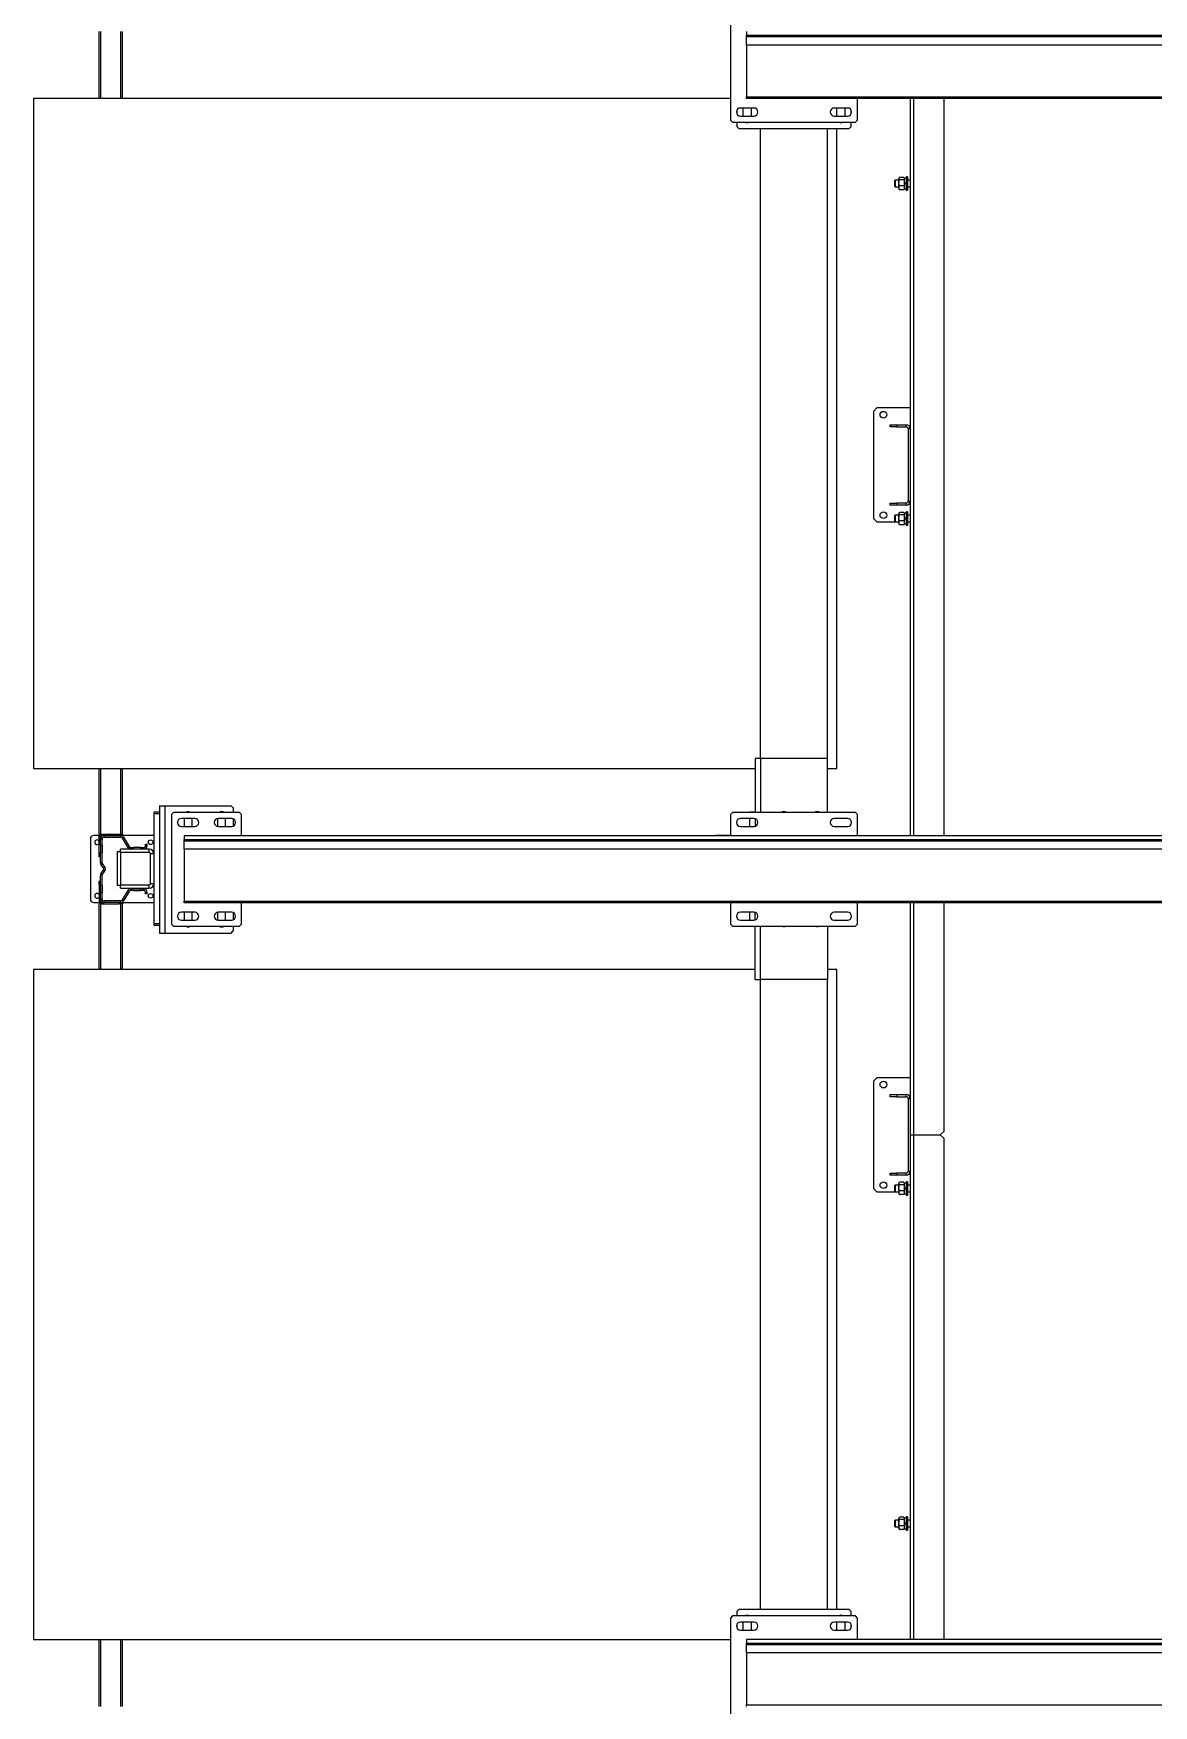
# Model space of a CAD drawing. Header units: millimetres. Extents: x 6622 to 532820, y 3370 to 359312.
# Drawn here: x 461300 to 462973, y 276041 to 278537 of the extents above; entities that cross this region are included whole.
import ezdxf

# ---------------------------------------------------------------- set-up
doc = ezdxf.new("R2010")
doc.units = ezdxf.units.MM

# ---------------------------------------------------------------- blocks, each defined once
blk = doc.blocks.new('A$C6F3A12F4')
at = {"color": 2, "linetype": 'Continuous', "lineweight": 25}
for p, q in [((37285.7, 3475), (37285.7, 225)), ((37291.1, 225), (37291.1, 3475)), ((37293.7, 3475), (37293.7, 225)), ((37305.7, 3475), (37305.7, 225)), ((37383.1, 225), (37383.1, 3475)), ((37385.7, 3475), (37385.7, 225)), ((36090.6, 1065), (36090.6, 2635)), ((36093.2, 2635), (36093.2, 1065)), ((36105.2, 2635), (36105.2, 1065)), ((36182.6, 1065), (36182.6, 2635)), ((36185.2, 2635), (36185.2, 1065)), ((38485.2, 2635), (38485.2, 1065)), ((38490.6, 1065), (38490.6, 2635)), ((38493.2, 2635), (38493.2, 1065)), ((38505.2, 2635), (38505.2, 1065)), ((38582.6, 1065), (38582.6, 2635)), ((36185.2, 1359.5), (37285.7, 1359.5)), ((37385.7, 1359.5), (37727, 1359.5)), ((37732, 1354.5), (37727, 1359.5)), ((37737, 1359.5), (37732, 1354.5)), ((37732, 1314.5), (37732, 1354.5)), ((37737, 1359.5), (38485.2, 1359.5)), ((36185.2, 1314.5), (37285.7, 1314.5)), ((36185.2, 1309.5), (36678, 1309.5)), ((36302, 1305.5), (36302, 1303.5)), ((36302, 1305.5), (36322, 1305.5)), ((36302, 1303.5), (36322, 1303.5)), ((36302.8, 1300), (36302.8, 1293.4)), ((36304.4, 1300.9), (36303.3, 1300.3)), ((36303.9, 1303.5), (36303.9, 1300.9)), ((36312, 1300.9), (36303.9, 1300.9)), ((36306.4, 1300), (36306.4, 1293.4)), ((36307, 1309.5), (36307, 1305.5)), ((36312, 1300.9), (36313.5, 1300.9)), ((36320, 1300.9), (36313.5, 1300.9)), ((36315.5, 1300), (36315.5, 1293.4)), ((36317, 1305.5), (36317, 1309.5)), ((36320.7, 1300.3), (36319.6, 1300.9)), ((36320, 1300.9), (36320, 1303.5)), ((36321.2, 1300), (36321.2, 1293.4)), ((36322, 1303.5), (36322, 1305.5)), ((36647, 1309.5), (36647, 1259.5)), ((36675, 1303.5), (36672, 1303.5)), ((36672, 1289.5), (36672, 1303.5)), ((36675, 1289.5), (36675, 1303.5)), ((36678, 1309.5), (36678, 1306.5)), ((36678, 1309.5), (36786, 1309.5)), ((36678, 1306.5), (36786, 1306.5)), ((36786, 1309.5), (37285.7, 1309.5)), ((36786, 1306.5), (36786, 1309.5)), ((36792, 1303.5), (36789, 1303.5)), ((36789, 1303.5), (36789, 1289.5)), ((36792, 1303.5), (36792, 1289.5)), ((36802, 1305.5), (36802, 1303.5)), ((36802, 1305.5), (36822, 1305.5)), ((36802, 1303.5), (36822, 1303.5)), ((36802.8, 1300), (36802.8, 1293.4)), ((36804.4, 1300.9), (36803.3, 1300.3)), ((36803.9, 1303.5), (36803.9, 1300.9)), ((36812, 1300.9), (36803.9, 1300.9)), ((36806.4, 1300), (36806.4, 1293.4)), ((36807, 1309.5), (36807, 1305.5)), ((36812, 1300.9), (36813.5, 1300.9)), ((36820, 1300.9), (36813.5, 1300.9)), ((36815.5, 1300), (36815.5, 1293.4)), ((36817, 1305.5), (36817, 1309.5)), ((36820.7, 1300.3), (36819.6, 1300.9)), ((36820, 1300.9), (36820, 1303.5)), ((36821.2, 1300), (36821.2, 1293.4)), ((36822, 1303.5), (36822, 1305.5)), ((37385.7, 1314.5), (37732, 1314.5)), ((37385.7, 1309.5), (37678, 1309.5)), ((37647, 1309.5), (37647, 1259.5)), ((37675, 1303.5), (37672, 1303.5)), ((37672, 1289.5), (37672, 1303.5)), ((37675, 1289.5), (37675, 1303.5)), ((37678, 1309.5), (37678, 1306.5)), ((37678, 1309.5), (37786, 1309.5)), ((37678, 1306.5), (37786, 1306.5)), ((37732, 1309.5), (37732, 1314.5)), ((37732, 1314.5), (38485.2, 1314.5)), ((37786, 1309.5), (38485.2, 1309.5)), ((37786, 1306.5), (37786, 1309.5)), ((37792, 1303.5), (37789, 1303.5)), ((37789, 1303.5), (37789, 1289.5)), ((37792, 1303.5), (37792, 1289.5)), ((37802, 1305.5), (37802, 1303.5)), ((37802, 1305.5), (37822, 1305.5)), ((37802, 1303.5), (37822, 1303.5)), ((37802.8, 1300), (37802.8, 1293.4)), ((37804.4, 1300.9), (37803.3, 1300.3)), ((37803.9, 1303.5), (37803.9, 1300.9)), ((37812, 1300.9), (37803.9, 1300.9)), ((37806.4, 1300), (37806.4, 1293.4)), ((37807, 1309.5), (37807, 1305.5)), ((37812, 1300.9), (37813.5, 1300.9)), ((37820, 1300.9), (37813.5, 1300.9)), ((37815.5, 1300), (37815.5, 1293.4)), ((37817, 1305.5), (37817, 1309.5)), ((37820.7, 1300.3), (37819.6, 1300.9)), ((37820, 1300.9), (37820, 1303.5)), ((37821.2, 1300), (37821.2, 1293.4)), ((37822, 1303.5), (37822, 1305.5)), ((38302, 1305.5), (38302, 1303.5)), ((38302, 1305.5), (38322, 1305.5)), ((38302, 1303.5), (38322, 1303.5)), ((38302.8, 1300), (38302.8, 1293.4)), ((38304.4, 1300.9), (38303.3, 1300.3)), ((38303.9, 1303.5), (38303.9, 1300.9)), ((38312, 1300.9), (38303.9, 1300.9)), ((38306.4, 1300), (38306.4, 1293.4)), ((38307, 1309.5), (38307, 1305.5)), ((38312, 1300.9), (38313.5, 1300.9)), ((38320, 1300.9), (38313.5, 1300.9)), ((38315.5, 1300), (38315.5, 1293.4)), ((38317, 1305.5), (38317, 1309.5)), ((38320.7, 1300.3), (38319.6, 1300.9)), ((38320, 1300.9), (38320, 1303.5)), ((38321.2, 1300), (38321.2, 1293.4)), ((38322, 1303.5), (38322, 1305.5)), ((36303.3, 1293.1), (36304.4, 1292.5)), ((36314.9, 1292.5), (36304.4, 1292.5)), ((36307, 1292.5), (36307, 1287)), ((36307, 1287), (36307.5, 1286.5)), ((36307, 1287), (36317, 1287)), ((36316.5, 1286.5), (36307.5, 1286.5)), ((36314.9, 1292.5), (36319.6, 1292.5)), ((36316.5, 1286.5), (36317, 1287)), ((36317, 1287), (36317, 1292.5)), ((36319.6, 1292.5), (36320.7, 1293.1)), ((36672, 1289.5), (36675, 1289.5)), ((36672, 1279.5), (36672, 1289.5)), ((36675, 1279.5), (36672, 1279.5)), ((36675, 1289.5), (36675, 1279.5)), ((36789, 1289.5), (36792, 1289.5)), ((36789, 1279.5), (36789, 1289.5)), ((36792, 1279.5), (36789, 1279.5)), ((36792, 1289.5), (36792, 1279.5)), ((36803.3, 1293.1), (36804.4, 1292.5)), ((36814.9, 1292.5), (36804.4, 1292.5)), ((36807, 1292.5), (36807, 1287)), ((36807, 1287), (36807.5, 1286.5)), ((36807, 1287), (36817, 1287)), ((36816.5, 1286.5), (36807.5, 1286.5)), ((36814.9, 1292.5), (36819.6, 1292.5)), ((36816.5, 1286.5), (36817, 1287)), ((36817, 1287), (36817, 1292.5)), ((36817, 1259.5), (36817, 1287)), ((36819.6, 1292.5), (36820.7, 1293.1)), ((37672, 1289.5), (37675, 1289.5)), ((37672, 1279.5), (37672, 1289.5)), ((37675, 1279.5), (37672, 1279.5)), ((37675, 1289.5), (37675, 1279.5)), ((37789, 1289.5), (37792, 1289.5)), ((37789, 1279.5), (37789, 1289.5)), ((37792, 1279.5), (37789, 1279.5)), ((37792, 1289.5), (37792, 1279.5)), ((37803.3, 1293.1), (37804.4, 1292.5)), ((37814.9, 1292.5), (37804.4, 1292.5)), ((37807, 1292.5), (37807, 1287)), ((37807, 1287), (37807.5, 1286.5)), ((37807, 1287), (37817, 1287)), ((37816.5, 1286.5), (37807.5, 1286.5)), ((37814.9, 1292.5), (37819.6, 1292.5)), ((37816.5, 1286.5), (37817, 1287)), ((37817, 1287), (37817, 1292.5)), ((37817, 1259.5), (37817, 1287)), ((37819.6, 1292.5), (37820.7, 1293.1)), ((38303.3, 1293.1), (38304.4, 1292.5)), ((38314.9, 1292.5), (38304.4, 1292.5)), ((38307, 1292.5), (38307, 1287)), ((38307, 1287), (38307.5, 1286.5)), ((38307, 1287), (38317, 1287)), ((38316.5, 1286.5), (38307.5, 1286.5)), ((38314.9, 1292.5), (38319.6, 1292.5)), ((38316.5, 1286.5), (38317, 1287)), ((38317, 1287), (38317, 1292.5)), ((38319.6, 1292.5), (38320.7, 1293.1)), ((36647, 1259.5), (36652, 1254.5)), ((36652, 1254.5), (36812, 1254.5)), ((36812, 1254.5), (36817, 1259.5)), ((37647, 1259.5), (37652, 1254.5)), ((37652, 1254.5), (37812, 1254.5)), ((37812, 1254.5), (37817, 1259.5)), ((36217.2, 1231), (36185.2, 1231)), ((36220.2, 1228), (36217.2, 1231)), ((36220.2, 1044), (36220.2, 1228)), ((37253.7, 1231), (37250.7, 1228)), ((37250.7, 1228), (37250.7, 1044)), ((37285.7, 1231), (37253.7, 1231)), ((37417.7, 1231), (37385.7, 1231)), ((37420.7, 1228), (37417.7, 1231)), ((37420.7, 1044), (37420.7, 1228)), ((38453.2, 1231), (38450.2, 1228)), ((38450.2, 1228), (38450.2, 1044)), ((38485.2, 1231), (38453.2, 1231)), ((36199.2, 1216), (36199.2, 1196)), ((36199.2, 1211.9), (36211.2, 1211.9)), ((36211.2, 1200), (36199.2, 1200)), ((36211.2, 1199.9), (36199.2, 1199.9)), ((36201.7, 1220.9), (36208.6, 1220.9)), ((36211.2, 1196), (36211.2, 1216)), ((36220.2, 1220.9), (36227.2, 1220.9)), ((36230.2, 1217.9), (36227.2, 1220.9)), ((36230.2, 1217.9), (36230.2, 1053.9)), ((37185.2, 1200), (36230.2, 1200)), ((37185.2, 1185.9), (37185.2, 1200)), ((37259.7, 1216), (37259.7, 1196)), ((37271.7, 1196), (37271.7, 1216)), ((37399.7, 1216), (37399.7, 1196)), ((37411.7, 1196), (37411.7, 1216)), ((37485.2, 1200), (37485.2, 1185.9)), ((38440.2, 1200), (37485.2, 1200)), ((38443.2, 1220.9), (38440.2, 1217.9)), ((38440.2, 1053.9), (38440.2, 1217.9)), ((38443.2, 1220.9), (38450.2, 1220.9)), ((38459.2, 1216), (38459.2, 1196)), ((38459.2, 1211.9), (38471.2, 1211.9)), ((38471.2, 1200), (38459.2, 1200)), ((38471.2, 1199.9), (38459.2, 1199.9)), ((38461.8, 1220.9), (38468.7, 1220.9)), ((38471.2, 1196), (38471.2, 1216)), ((37170.2, 1185.9), (36230.2, 1185.9)), ((37170.2, 1185.9), (37170.2, 1085.9)), ((37250.7, 1185.9), (37170.2, 1185.9)), ((37420.7, 1185.9), (37500.2, 1185.9)), ((37500.2, 1185.9), (37500.2, 1085.9)), ((38440.2, 1185.9), (37500.2, 1185.9)), ((36199.2, 1076), (36199.2, 1056)), ((36211.2, 1056), (36211.2, 1076)), ((37170.2, 1085.9), (36230.2, 1085.9)), ((37170.2, 1085.9), (37250.7, 1085.9)), ((37170.2, 1085.9), (37170.2, 1077.9)), ((37170.2, 1077.9), (37250.7, 1077.9)), ((37185.2, 0), (37185.2, 1077.9)), ((37249.7, 1069.9), (37249.7, 1077.9)), ((37259.7, 1076), (37259.7, 1056)), ((37260, 1077.9), (37271.4, 1077.9)), ((37271.7, 1056), (37271.7, 1076)), ((37399.7, 1076), (37399.7, 1056)), ((37411.4, 1077.9), (37400, 1077.9)), ((37411.7, 1056), (37411.7, 1076)), ((37500.2, 1085.9), (37420.7, 1085.9)), ((37500.2, 1077.9), (37420.7, 1077.9)), ((37485.2, 1077.9), (37485.2, 0)), ((37500.2, 1077.9), (37500.2, 1085.9)), ((38440.2, 1085.9), (37500.2, 1085.9)), ((38459.2, 1076), (38459.2, 1056)), ((38471.2, 1056), (38471.2, 1076)), ((36085.2, 1065), (36090.6, 1065)), ((36093.2, 1065), (36090.6, 1065)), ((36105.2, 1065), (36093.2, 1065)), ((36105.2, 1065), (36182.6, 1065)), ((36185.2, 1065), (36182.6, 1065)), ((36199.2, 1071.9), (36211.2, 1071.9)), ((36211.2, 1059.9), (36199.2, 1059.9)), ((36208.4, 1050.9), (36202, 1050.9)), ((36227.2, 1050.9), (36220.2, 1050.9)), ((36227.2, 1050.9), (36230.2, 1053.9)), ((37250.7, 1069.9), (37249.7, 1069.9)), ((37271.7, 1069.9), (37259.7, 1069.9)), ((37411.7, 1069.9), (37399.7, 1069.9)), ((38440.2, 1053.9), (38443.2, 1050.9)), ((38450.2, 1050.9), (38443.2, 1050.9)), ((38459.2, 1071.9), (38471.2, 1071.9)), ((38471.2, 1059.9), (38459.2, 1059.9)), ((38468.4, 1050.9), (38462, 1050.9)), ((38485.2, 1065), (38490.6, 1065)), ((38493.2, 1065), (38490.6, 1065)), ((38505.2, 1065), (38493.2, 1065)), ((38505.2, 1065), (38582.6, 1065)), ((38585.2, 1065), (38582.6, 1065)), ((36053.2, 1041), (36217.2, 1041)), ((36185.2, 1041), (36185.2, 0)), ((36217.2, 1041), (36220.2, 1044)), ((37250.7, 1044), (37253.7, 1041)), ((37253.7, 1041), (37285.7, 1041)), ((37285.2, 1041), (37285.2, 1020)), ((37385.7, 1041), (37417.7, 1041)), ((37417.7, 1041), (37420.7, 1044)), ((38450.2, 1044), (38453.2, 1041)), ((38453.2, 1041), (38617.2, 1041)), ((38485.2, 0), (38485.2, 1041)), ((37253.7, 311), (37250.7, 308)), ((37250.7, 308), (37250.7, 209)), ((37285.7, 311), (37253.7, 311)), ((37417.7, 311), (37385.7, 311)), ((37420.7, 308), (37417.7, 311)), ((37420.7, 209), (37420.7, 308)), ((37243.7, 298.1), (37240.7, 295.1)), ((37240.7, 196.1), (37240.7, 295.1)), ((37243.7, 298.1), (37250.7, 298.1)), ((37259.7, 296), (37259.7, 276)), ((37271.7, 287.1), (37259.7, 287.1)), ((37259.8, 275.1), (37271.6, 275.1)), ((37260.1, 298.1), (37271.3, 298.1)), ((37271.7, 276), (37271.7, 296)), ((37399.7, 296), (37399.7, 276)), ((37411.7, 287.1), (37399.7, 287.1)), ((37399.8, 275.1), (37411.6, 275.1)), ((37400.1, 298.1), (37411.3, 298.1)), ((37411.7, 276), (37411.7, 296)), ((37420.7, 298.1), (37427.7, 298.1)), ((37430.7, 295.1), (37427.7, 298.1)), ((37430.7, 196.1), (37430.7, 295.1)), ((37259.7, 241), (37259.7, 221)), ((37271.7, 237.1), (37259.7, 237.1)), ((37259.7, 225.1), (37271.7, 225.1)), ((37271.7, 221), (37271.7, 241)), ((37285.7, 225), (37291.1, 225)), ((37293.7, 225), (37291.1, 225)), ((37305.7, 225), (37293.7, 225)), ((37305.7, 225), (37383.1, 225)), ((37385.7, 225), (37383.1, 225)), ((37399.7, 241), (37399.7, 221)), ((37411.7, 237.1), (37399.7, 237.1)), ((37399.7, 225.1), (37411.7, 225.1)), ((37411.7, 221), (37411.7, 241)), ((37250.7, 209), (37253.7, 206)), ((37253.7, 206), (37417.7, 206)), ((37417.7, 206), (37420.7, 209)), ((37240.7, 196.1), (37430.7, 196.1)), ((37240.7, 188.1), (37240.7, 196.1)), ((37240.7, 188.1), (37430.7, 188.1)), ((37249.7, 180.1), (37249.7, 188.1)), ((37252.7, 180.1), (37249.7, 180.1)), ((37252.7, 188.1), (37252.7, 180.1)), ((37416.7, 180.1), (37252.7, 180.1)), ((37285.2, 180), (37285.2, 133)), ((37312.7, 180.1), (37312.7, 175.1)), ((37356.7, 175.1), (37312.7, 175.1)), ((37356.7, 175.1), (37356.7, 180.1)), ((37385.2, 133), (37385.2, 180)), ((37416.7, 180.1), (37416.7, 188.1)), ((37419.7, 180.1), (37416.7, 180.1)), ((37419.7, 188.1), (37419.7, 180.1)), ((37430.7, 188.1), (37430.7, 196.1)), ((37300.2, 170), (37298.2, 170)), ((37298.2, 167.5), (37298.2, 170)), ((37300.2, 167.5), (37298.2, 167.5)), ((37300.2, 167.5), (37300.2, 170)), ((37305.7, 164.5), (37303.2, 164.5)), ((37303.2, 160.5), (37303.2, 164.5)), ((37305.7, 160.5), (37303.2, 160.5)), ((37303.2, 160.5), (37303.2, 149.7)), ((37310.7, 173.1), (37305.7, 173.1)), ((37305.7, 173.1), (37305.7, 130.1)), ((37310.7, 173.1), (37310.7, 130.1)), ((37363.7, 173.1), (37358.7, 173.1)), ((37358.7, 130.1), (37358.7, 173.1)), ((37363.7, 130.1), (37363.7, 173.1)), ((37367.2, 164.5), (37364.7, 164.5)), ((37364.7, 164.5), (37364.7, 160.5)), ((37367.2, 160.5), (37364.7, 160.5)), ((37364.7, 149.7), (37364.7, 160.5)), ((37367.2, 164.5), (37367.2, 160.5)), ((37367.2, 149.7), (37367.2, 160.5)), ((37370.2, 170), (37370.2, 167.5)), ((37372.2, 170), (37370.2, 170)), ((37372.2, 167.5), (37370.2, 167.5)), ((37372.2, 170), (37372.2, 167.5)), ((36185.2, 133), (36085.2, 133)), ((36185.2, 130.5), (36085.2, 130.5)), ((37283.2, 133), (37185.2, 133)), ((37283.2, 130.5), (37185.2, 130.5)), ((37283.2, 133), (37285.2, 133)), ((37283.2, 128), (37283.2, 133)), ((37283.2, 101), (37283.2, 128)), ((37285.2, 128), (37283.2, 128)), ((37285.2, 133), (37285.2, 129.9)), ((37287.7, 129.9), (37285.2, 129.9)), ((37285.2, 105.5), (37285.2, 129.9)), ((37287.7, 105.5), (37287.7, 129.9)), ((37287.8, 134.6), (37301.8, 143.1)), ((37287.8, 134.6), (37289.1, 132.5)), ((37289.1, 132.5), (37303.1, 141)), ((37303.1, 141), (37301.8, 143.1)), ((37303.2, 149.7), (37305.7, 149.7)), ((37303.2, 145.7), (37303.2, 149.7)), ((37303.2, 145.7), (37305.7, 145.7)), ((37310.7, 130.1), (37305.7, 130.1)), ((37309.7, 130.1), (37309.7, 125.1)), ((37309.7, 130.1), (37359.7, 130.1)), ((37309.7, 125.1), (37359.7, 125.1)), ((37363.7, 130.1), (37358.7, 130.1)), ((37359.7, 130.1), (37359.7, 125.1)), ((37364.7, 149.7), (37367.2, 149.7)), ((37364.7, 149.7), (37364.7, 145.7)), ((37364.7, 145.7), (37367.2, 145.7)), ((37367.2, 149.7), (37367.2, 145.7)), ((37368.6, 143.1), (37367.3, 141)), ((37367.3, 141), (37381.3, 132.5)), ((37368.6, 143.1), (37382.6, 134.6)), ((37381.3, 132.5), (37382.6, 134.6)), ((37385.2, 129.9), (37382.7, 129.9)), ((37382.7, 129.9), (37382.7, 105.5)), ((37385.2, 133), (37387.2, 133)), ((37385.2, 129.9), (37385.2, 133)), ((37385.2, 129.9), (37385.2, 105.5)), ((37387.2, 128), (37385.2, 128)), ((37387.2, 133), (37387.2, 128)), ((37485.2, 133), (37387.2, 133)), ((37485.2, 130.5), (37387.2, 130.5)), ((37387.2, 101), (37387.2, 128)), ((38585.2, 133), (38485.2, 133)), ((38585.2, 130.5), (38485.2, 130.5)), ((36185.2, 100.5), (36085.2, 100.5)), ((37283.2, 100.5), (37185.2, 100.5)), ((37283.2, 101), (37285.2, 101)), ((37283.2, 101), (37283.2, 100.5)), ((37283.2, 100.5), (37283.2, 98)), ((37285.2, 101), (37285.2, 105.5)), ((37285.2, 105.5), (37287.7, 105.5)), ((37286.2, 100), (37286.2, 98)), ((37290.7, 100), (37286.2, 100)), ((37290.7, 102.5), (37290.7, 100)), ((37299.8, 102.5), (37290.7, 102.5)), ((37299.8, 100), (37290.7, 100)), ((37299.8, 102.5), (37299.8, 100)), ((37299.8, 102.5), (37310.6, 102.5)), ((37299.8, 100), (37310.6, 100)), ((37310.6, 100), (37310.6, 102.5)), ((37325.8, 102.5), (37310.6, 102.5)), ((37325.8, 100), (37310.6, 100)), ((37312.2, 98), (37312.2, 100)), ((37317.2, 100), (37317.2, 98)), ((37325.8, 100), (37325.8, 102.5)), ((37331.8, 106.5), (37327.6, 103.2)), ((37327.6, 103.2), (37329.2, 101.2)), ((37333.3, 104.5), (37329.2, 101.2)), ((37333.3, 104.5), (37331.8, 106.5)), ((37338.6, 106.5), (37337.1, 104.5)), ((37341.2, 101.2), (37337.1, 104.5)), ((37342.8, 103.2), (37338.6, 106.5)), ((37341.2, 101.2), (37342.8, 103.2)), ((37344.6, 102.5), (37344.6, 100)), ((37359.8, 102.5), (37344.6, 102.5)), ((37359.8, 100), (37344.6, 100)), ((37353.2, 98), (37353.2, 100)), ((37358.2, 100), (37358.2, 98)), ((37359.8, 102.5), (37359.8, 100)), ((37359.8, 102.5), (37370.6, 102.5)), ((37359.8, 100), (37370.6, 100)), ((37370.6, 100), (37370.6, 102.5)), ((37379.7, 102.5), (37370.6, 102.5)), ((37379.7, 100), (37370.6, 100)), ((37379.7, 100), (37379.7, 102.5)), ((37379.7, 100), (37384.2, 100)), ((37382.7, 105.5), (37385.2, 105.5)), ((37384.2, 98), (37384.2, 100)), ((37385.2, 101), (37385.2, 105.5)), ((37385.2, 101), (37387.2, 101)), ((37387.2, 101), (37387.2, 100.5)), ((37387.2, 100.5), (37387.2, 98)), ((37485.2, 100.5), (37387.2, 100.5)), ((38585.2, 100.5), (38485.2, 100.5)), ((36185.2, 98), (36085.2, 98)), ((37283.2, 98), (37185.2, 98)), ((37285.2, 98.2), (37285.2, 90)), ((37312.2, 98), (37286.2, 98)), ((37290.2, 85), (37380.2, 85)), ((37317.2, 98), (37312.2, 98)), ((37358.2, 98), (37353.2, 98)), ((37358.2, 98), (37384.2, 98)), ((37385.2, 90), (37385.2, 98.2)), ((37485.2, 98), (37387.2, 98)), ((38585.2, 98), (38485.2, 98)), ((36185.2, 0), (37185.2, 0)), ((37485.2, 0), (38485.2, 0))]:
    blk.add_line(p, q, dxfattribs=at)
at = {"color": 2, "linetype": 'Continuous', "lineweight": 25, "flags": 128}
for points in [[(36312, 1300.9), (36311.5, 1301.8), (36311, 1302.6), (36310.5, 1303.5)], [(36312, 1303.5), (36312.5, 1302.6), (36313, 1301.8), (36313.5, 1300.9)], [(36812, 1300.9), (36811.5, 1301.8), (36811, 1302.6), (36810.5, 1303.5)], [(36812, 1303.5), (36812.5, 1302.6), (36813, 1301.8), (36813.5, 1300.9)], [(37812, 1300.9), (37811.5, 1301.8), (37811, 1302.6), (37810.5, 1303.5)], [(37812, 1303.5), (37812.5, 1302.6), (37813, 1301.8), (37813.5, 1300.9)], [(38312, 1300.9), (38311.5, 1301.8), (38311, 1302.6), (38310.5, 1303.5)], [(38312, 1303.5), (38312.5, 1302.6), (38313, 1301.8), (38313.5, 1300.9)]]:
    blk.add_lwpolyline(points, dxfattribs=at)
at = {"color": 2, "linetype": 'Continuous', "lineweight": 25}
for centre, radius in [((36657, 1269.5), 5), ((36807, 1269.5), 5), ((37657, 1269.5), 5), ((37807, 1269.5), 5), ((37295.2, 175), 3.5), ((37375.2, 175), 3.5)]:
    blk.add_circle(centre, radius, dxfattribs=at)
for centre, radius, start, end in [((36678, 1303.5), 6, 90, 180), ((36678, 1303.5), 3, 90, 180), ((36786, 1303.5), 6, 0, 90), ((36786, 1303.5), 3, 0, 90), ((37678, 1303.5), 6, 90, 180), ((37678, 1303.5), 3, 90, 180), ((37786, 1303.5), 6, 0, 90), ((37786, 1303.5), 3, 0, 90), ((36205.2, 1216), 6, 0, 180), ((36215.2, 1205.9), 6, 326.4427, 33.5573), ((37265.7, 1216), 6, 0, 180), ((37405.7, 1216), 6, 0, 180), ((38455.2, 1205.9), 6, 146.4427, 213.5573), ((38465.2, 1216), 6, 0, 180), ((36205.2, 1196), 6, 180, 0), ((37255.2, 1170.9), 6, 138.5904, 221.4096), ((37265.7, 1196), 6, 180, 0), ((37405.7, 1196), 6, 180, 0), ((37415.2, 1170.9), 6, 336.4435, 23.5565), ((38465.2, 1196), 6, 180, 0), ((37255.2, 1120.9), 6, 138.5904, 221.4096), ((37415.2, 1120.9), 6, 336.4435, 23.5565), ((36205.2, 1076), 6, 0, 180), ((37265.7, 1076), 6, 0, 180), ((37405.7, 1076), 6, 0, 180), ((38465.2, 1076), 6, 0, 180), ((36205.2, 1056), 6, 180, 0), ((36215.2, 1065.9), 6, 326.4427, 33.5573), ((37265.7, 1056), 6, 180, 0), ((37405.7, 1056), 6, 180, 0), ((38455.2, 1065.9), 6, 146.4427, 213.5573), ((38465.2, 1056), 6, 180, 0), ((37290.2, 1020), 5, 180, 205.8419), ((37265.7, 296), 6, 0, 180), ((37405.7, 296), 6, 0, 180), ((37255.7, 281.1), 6, 146.4427, 213.5573), ((37265.7, 276), 6, 180, 0), ((37405.7, 276), 6, 180, 0), ((37415.7, 281.1), 6, 326.4427, 33.5573), ((37255.7, 231.1), 6, 146.4427, 213.5573), ((37265.7, 241), 6, 0, 180), ((37405.7, 241), 6, 0, 180), ((37415.7, 231.1), 6, 326.4427, 33.5573), ((37265.7, 221), 6, 180, 0), ((37405.7, 221), 6, 180, 0), ((37312.7, 173.1), 7, 90, 180), ((37312.7, 173.1), 2, 90, 180), ((37356.7, 173.1), 7, 0, 90), ((37356.7, 173.1), 2, 0, 90), ((37300.2, 164.5), 5.5, 0, 90), ((37300.2, 164.5), 3, 0, 90), ((37370.2, 164.5), 5.5, 90, 180), ((37370.2, 164.5), 3, 90, 180), ((37290.7, 129.9), 5.5, 121.4296, 180), ((37290.7, 129.9), 3, 121.4296, 180), ((37300.2, 145.7), 3, 301.4296, 0), ((37300.2, 145.7), 5.5, 301.4296, 0), ((37370.2, 145.7), 5.5, 180, 238.5704), ((37370.2, 145.7), 3, 180, 238.5704), ((37379.7, 129.9), 3, 0, 58.5704), ((37379.7, 129.9), 5.5, 0, 58.5704), ((37286.2, 101), 3, 180, 270), ((37290.7, 105.5), 5.5, 180, 270), ((37286.2, 101), 1, 180, 270), ((37290.7, 105.5), 3, 180, 270), ((37325.8, 105.5), 3, 270, 308.6598), ((37325.8, 105.5), 5.5, 270, 308.6598), ((37335.2, 102.2), 5.5, 51.3402, 128.6598), ((37335.2, 102.2), 3, 51.3402, 128.6598), ((37344.6, 105.5), 5.5, 231.3402, 270), ((37344.6, 105.5), 3, 231.3402, 270), ((37379.7, 105.5), 3, 270, 0), ((37379.7, 105.5), 5.5, 270, 0), ((37384.2, 101), 1, 270, 0), ((37384.2, 101), 3, 270, 0), ((37290.2, 90), 5, 180, 270), ((37295.2, 95), 3.5, 121.0027, 0), ((37295.2, 95), 3.5, 0, 58.9973), ((37375.2, 95), 3.5, 121.0027, 0), ((37375.2, 95), 3.5, 0, 58.9973), ((37380.2, 90), 5, 270, 0)]:
    blk.add_arc(centre, radius, start, end, dxfattribs=at)
for points, knots in [([(36302.8, 1300), (36303.3, 1300.2), (36304, 1300.7), (36305, 1300.7), (36305.8, 1300.4), (36306.2, 1300.1), (36306.4, 1300)], [0, 0, 0, 0, 0.363637, 0.612716, 0.868745, 1, 1, 1, 1]), ([(36306.4, 1300), (36307.2, 1300.2), (36308.8, 1300.6), (36311.2, 1300.7), (36313.4, 1300.5), (36314.8, 1300.2), (36315.5, 1300)], [0, 0, 0, 0, 0.264772, 0.53481, 0.76552, 1, 1, 1, 1]), ([(36315.5, 1300), (36316, 1300.2), (36317, 1300.6), (36318.5, 1300.7), (36319.9, 1300.5), (36320.7, 1300.2), (36321.2, 1300)], [0, 0, 0, 0, 0.264708, 0.535074, 0.765396, 1, 1, 1, 1]), ([(36321.2, 1300), (36321, 1300.1), (36320.8, 1300.2), (36320.7, 1300.3), (36320.7, 1300.3)], [0, 0, 0, 0, 0.90876, 1, 1, 1, 1]), ([(36802.8, 1300), (36803.3, 1300.2), (36804, 1300.7), (36805, 1300.7), (36805.8, 1300.4), (36806.2, 1300.1), (36806.4, 1300)], [0, 0, 0, 0, 0.363637, 0.612716, 0.868745, 1, 1, 1, 1]), ([(36806.4, 1300), (36807.2, 1300.2), (36808.8, 1300.6), (36811.2, 1300.7), (36813.4, 1300.5), (36814.8, 1300.2), (36815.5, 1300)], [0, 0, 0, 0, 0.264772, 0.53481, 0.76552, 1, 1, 1, 1]), ([(36815.5, 1300), (36816, 1300.2), (36817, 1300.6), (36818.5, 1300.7), (36819.9, 1300.5), (36820.7, 1300.2), (36821.2, 1300)], [0, 0, 0, 0, 0.264708, 0.535074, 0.765396, 1, 1, 1, 1]), ([(36821.2, 1300), (36821, 1300.1), (36820.8, 1300.2), (36820.7, 1300.3), (36820.7, 1300.3)], [0, 0, 0, 0, 0.90876, 1, 1, 1, 1]), ([(37802.8, 1300), (37803.3, 1300.2), (37804, 1300.7), (37805, 1300.7), (37805.8, 1300.4), (37806.2, 1300.1), (37806.4, 1300)], [0, 0, 0, 0, 0.363637, 0.612716, 0.868745, 1, 1, 1, 1]), ([(37806.4, 1300), (37807.2, 1300.2), (37808.8, 1300.6), (37811.2, 1300.7), (37813.4, 1300.5), (37814.8, 1300.2), (37815.5, 1300)], [0, 0, 0, 0, 0.264772, 0.53481, 0.76552, 1, 1, 1, 1]), ([(37815.5, 1300), (37816, 1300.2), (37817, 1300.6), (37818.5, 1300.7), (37819.9, 1300.5), (37820.7, 1300.2), (37821.2, 1300)], [0, 0, 0, 0, 0.264708, 0.535074, 0.765396, 1, 1, 1, 1]), ([(37821.2, 1300), (37821, 1300.1), (37820.8, 1300.2), (37820.7, 1300.3), (37820.7, 1300.3)], [0, 0, 0, 0, 0.90876, 1, 1, 1, 1]), ([(38302.8, 1300), (38303.3, 1300.2), (38304, 1300.7), (38305, 1300.7), (38305.8, 1300.4), (38306.2, 1300.1), (38306.4, 1300)], [0, 0, 0, 0, 0.363637, 0.612716, 0.868745, 1, 1, 1, 1]), ([(38306.4, 1300), (38307.2, 1300.2), (38308.8, 1300.6), (38311.2, 1300.7), (38313.4, 1300.5), (38314.8, 1300.2), (38315.5, 1300)], [0, 0, 0, 0, 0.264772, 0.53481, 0.76552, 1, 1, 1, 1]), ([(38315.5, 1300), (38316, 1300.2), (38317, 1300.6), (38318.5, 1300.7), (38319.9, 1300.5), (38320.7, 1300.2), (38321.2, 1300)], [0, 0, 0, 0, 0.264708, 0.535074, 0.765396, 1, 1, 1, 1]), ([(38321.2, 1300), (38321, 1300.1), (38320.8, 1300.2), (38320.7, 1300.3), (38320.7, 1300.3)], [0, 0, 0, 0, 0.90876, 1, 1, 1, 1]), ([(36306.4, 1293.4), (36306.2, 1293.3), (36305.8, 1293), (36305, 1292.7), (36304, 1292.7), (36303.3, 1293.2), (36302.8, 1293.4)], [0, 0, 0, 0, 0.131254, 0.380876, 0.636362, 1, 1, 1, 1]), ([(36315.5, 1293.4), (36314.7, 1293.2), (36313.1, 1292.8), (36310.7, 1292.7), (36308.5, 1292.9), (36307.1, 1293.2), (36306.4, 1293.4)], [0, 0, 0, 0, 0.264376, 0.534814, 0.765523, 1, 1, 1, 1]), ([(36321.2, 1293.4), (36320.7, 1293.2), (36319.7, 1292.8), (36318.2, 1292.7), (36316.8, 1292.9), (36316, 1293.2), (36315.5, 1293.4)], [0, 0, 0, 0, 0.2644652, 0.5348322, 0.7651538, 1, 1, 1, 1]), ([(36320.7, 1293.1), (36320.7, 1293.1), (36320.8, 1293.2), (36321, 1293.3), (36321.2, 1293.4)], [0, 0, 0, 0, 0.091198, 1, 1, 1, 1]), ([(36806.4, 1293.4), (36806.2, 1293.3), (36805.8, 1293), (36805, 1292.7), (36804, 1292.7), (36803.3, 1293.2), (36802.8, 1293.4)], [0, 0, 0, 0, 0.131254, 0.380876, 0.636362, 1, 1, 1, 1]), ([(36815.5, 1293.4), (36814.7, 1293.2), (36813.1, 1292.8), (36810.7, 1292.7), (36808.5, 1292.9), (36807.1, 1293.2), (36806.4, 1293.4)], [0, 0, 0, 0, 0.264376, 0.534814, 0.765523, 1, 1, 1, 1]), ([(36821.2, 1293.4), (36820.7, 1293.2), (36819.7, 1292.8), (36818.2, 1292.7), (36816.8, 1292.9), (36816, 1293.2), (36815.5, 1293.4)], [0, 0, 0, 0, 0.2644652, 0.5348322, 0.7651538, 1, 1, 1, 1]), ([(36820.7, 1293.1), (36820.7, 1293.1), (36820.8, 1293.2), (36821, 1293.3), (36821.2, 1293.4)], [0, 0, 0, 0, 0.091198, 1, 1, 1, 1]), ([(37806.4, 1293.4), (37806.2, 1293.3), (37805.8, 1293), (37805, 1292.7), (37804, 1292.7), (37803.3, 1293.2), (37802.8, 1293.4)], [0, 0, 0, 0, 0.131254, 0.380876, 0.636362, 1, 1, 1, 1]), ([(37815.5, 1293.4), (37814.7, 1293.2), (37813.1, 1292.8), (37810.7, 1292.7), (37808.5, 1292.9), (37807.1, 1293.2), (37806.4, 1293.4)], [0, 0, 0, 0, 0.264376, 0.534814, 0.765523, 1, 1, 1, 1]), ([(37821.2, 1293.4), (37820.7, 1293.2), (37819.7, 1292.8), (37818.2, 1292.7), (37816.8, 1292.9), (37816, 1293.2), (37815.5, 1293.4)], [0, 0, 0, 0, 0.2644652, 0.5348322, 0.7651538, 1, 1, 1, 1]), ([(37820.7, 1293.1), (37820.7, 1293.1), (37820.8, 1293.2), (37821, 1293.3), (37821.2, 1293.4)], [0, 0, 0, 0, 0.091198, 1, 1, 1, 1]), ([(38306.4, 1293.4), (38306.2, 1293.3), (38305.8, 1293), (38305, 1292.7), (38304, 1292.7), (38303.3, 1293.2), (38302.8, 1293.4)], [0, 0, 0, 0, 0.131254, 0.380876, 0.636362, 1, 1, 1, 1]), ([(38315.5, 1293.4), (38314.7, 1293.2), (38313.1, 1292.8), (38310.7, 1292.7), (38308.5, 1292.9), (38307.1, 1293.2), (38306.4, 1293.4)], [0, 0, 0, 0, 0.264376, 0.534814, 0.765523, 1, 1, 1, 1]), ([(38321.2, 1293.4), (38320.7, 1293.2), (38319.7, 1292.8), (38318.2, 1292.7), (38316.8, 1292.9), (38316, 1293.2), (38315.5, 1293.4)], [0, 0, 0, 0, 0.2644652, 0.5348322, 0.7651538, 1, 1, 1, 1]), ([(38320.7, 1293.1), (38320.7, 1293.1), (38320.8, 1293.2), (38321, 1293.3), (38321.2, 1293.4)], [0, 0, 0, 0, 0.091198, 1, 1, 1, 1])]:
    blk.add_open_spline(points, degree=3, knots=knots, dxfattribs=at)

msp = doc.modelspace()

# ---------------------------------------------------------------- block references
at = {"color": 0, "rotation": 270}
msp.add_blockref('A$C6F3A12F4', (461300, 314625.198), dxfattribs=at)

doc.saveas('drawing.dxf')
